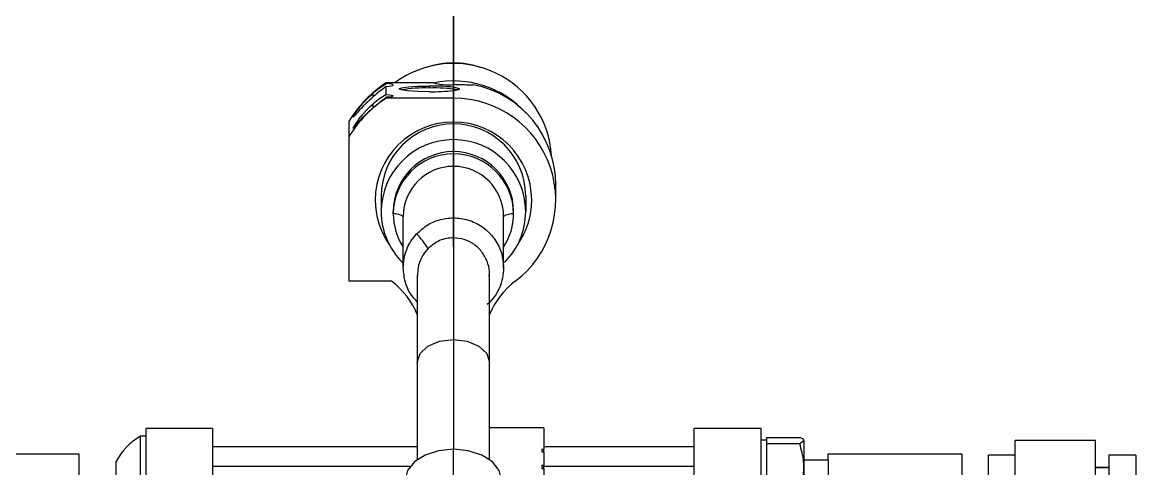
# Model space of a CAD drawing. Header units: millimetres. Extents: x -117 to 822, y -67 to 297.
# Drawn here: x 102.52 to 123.33, y 262.26 to 270.6 of the extents above; entities that cross this region are included whole.
import ezdxf

# ---------------------------------------------------------------- set-up
doc = ezdxf.new("R2010")
doc.units = ezdxf.units.MM
doc.linetypes.add('PHANTOM', pattern=[12.7, 6.35, -1.27, 1.27, -1.27, 1.27, -1.27])

msp = doc.modelspace()

# ---------------------------------------------------------------- linework, layer by layer
at = {"color": 7, "linetype": 'PHANTOM', "lineweight": 35}
msp.add_line((110.5774, 266.4145), (110.5774, 279.1145), dxfattribs=at)
at = {"color": 7, "linetype": 'Continuous', "lineweight": 25}
for p, q in [((109.3224, 269.4559), (109.3224, 269.4714)), ((110.2024, 269.4714), (109.3224, 269.4714)), ((109.3224, 269.2529), (109.3224, 269.4029)), ((110.1274, 269.372), (110.1274, 269.4094)), ((110.5774, 269.3884), (110.5774, 269.4364)), ((110.5774, 269.1844), (110.5774, 269.3254)), ((109.3224, 269.1844), (109.3224, 269.1999)), ((110.5774, 269.1844), (109.3224, 269.1844)), ((108.6274, 268.4709), (108.6274, 268.7579)), ((108.6274, 265.7632), (108.6274, 268.4709)), ((112.4899, 267.2803), (112.4899, 267.5672)), ((109.2274, 267.3572), (109.2274, 267.0633)), ((111.9274, 267.3572), (111.9274, 267.0633)), ((109.4524, 267.0213), (109.4524, 267.0633)), ((109.6399, 266.0135), (109.6399, 266.975)), ((111.5149, 266.0135), (111.5149, 266.975)), ((111.7024, 267.0213), (111.7024, 267.0633)), ((110.5774, 266.5737), (110.5774, 264.675)), ((109.4214, 265.7632), (108.6274, 265.7632)), ((109.9024, 265.8772), (109.9024, 264.2443)), ((111.2524, 264.2443), (111.2524, 265.8761)), ((109.9024, 264.2443), (109.9024, 262.4296)), ((111.2524, 262.4296), (111.2524, 264.2443)), ((106.0774, 263.0101), (104.8274, 263.0101)), ((104.8274, 263.0101), (104.8274, 252.0107)), ((106.0774, 263.0101), (106.0774, 252.0107)), ((112.2649, 263.0246), (111.2524, 263.0246)), ((112.2649, 263.0246), (112.2649, 262.6267)), ((116.3274, 263.0101), (115.0774, 263.0101)), ((115.0774, 252.0107), (115.0774, 263.0101)), ((116.3274, 252.0107), (116.3274, 263.0101)), ((104.8274, 262.8668), (104.7324, 262.8668)), ((104.7324, 261.7601), (104.7324, 262.8668)), ((116.4274, 262.8443), (116.4274, 262.786)), ((116.4274, 262.8443), (117.0492, 262.8443)), ((109.9024, 262.6667), (106.0774, 262.6667)), ((110.5774, 261.8444), (110.5774, 262.624)), ((112.2274, 262.6267), (112.2649, 262.6267)), ((112.2274, 262.6267), (112.2274, 262.5744)), ((115.0774, 262.6667), (112.2649, 262.6667)), ((112.2649, 262.5744), (112.2649, 262.6267)), ((116.4274, 262.7918), (116.3274, 262.7918)), ((116.4274, 262.786), (116.4274, 262.7277)), ((116.4274, 262.7277), (116.4274, 262.264)), ((116.4274, 262.7277), (117.0492, 262.7277)), ((117.0492, 262.7277), (117.1274, 262.786)), ((117.1274, 262.786), (117.1274, 262.264)), ((122.5774, 262.7876), (121.0774, 262.7876)), ((121.0774, 252.2332), (121.0774, 262.7876)), ((122.5774, 252.2332), (122.5774, 262.7876)), ((101.0774, 262.54), (103.5774, 262.54)), ((103.5774, 262.54), (103.5774, 261.6853)), ((104.2774, 261.6347), (104.2774, 262.3918)), ((112.2274, 262.5744), (112.2649, 262.5744)), ((112.2649, 262.5744), (112.2649, 262.3257)), ((117.5774, 262.4168), (117.1274, 262.4168)), ((117.5774, 262.54), (120.0774, 262.54)), ((117.5774, 262.4168), (117.5774, 262.54)), ((117.5774, 262.4168), (117.5774, 261.9242)), ((120.0774, 262.54), (120.0774, 261.6853)), ((121.0774, 262.5101), (120.5774, 262.5101)), ((120.5774, 252.5101), (120.5774, 262.5101)), ((123.3274, 262.5101), (122.8274, 262.5101)), ((122.8274, 262.5101), (122.8274, 257.5844)), ((123.3274, 262.5101), (123.3274, 257.5844)), ((109.7684, 262.3014), (106.0774, 262.3014)), ((112.2274, 262.3257), (112.2649, 262.3257)), ((112.2274, 262.3257), (112.2274, 262.2613)), ((112.2274, 262.2613), (112.2649, 262.2613)), ((112.2649, 262.2613), (112.2649, 262.3257)), ((115.0774, 262.3014), (112.2649, 262.3014)), ((112.2649, 262.2613), (112.2649, 261.9702)), ((116.4274, 262.264), (116.4274, 261.8002)), ((117.1274, 262.264), (117.1274, 261.3948)), ((122.8274, 262.2846), (122.5774, 262.2846))]:
    msp.add_line(p, q, dxfattribs=at)
at = {"color": 8, "linetype": 'Continuous', "lineweight": 25}
for p, q in [((109.0774, 269.2097), (109.0774, 269.2797)), ((109.0774, 269.0068), (109.0774, 269.0767)), ((110.5774, 264.675), (110.5774, 262.624)), ((122.5774, 262.2846), (122.8274, 262.2846)), ((122.5774, 262.2824), (122.8274, 262.2824))]:
    msp.add_line(p, q, dxfattribs=at)
at = {"color": 7, "linetype": 'Continuous', "lineweight": 25, "flags": 128}
for points in [[(109.3224, 269.4029), (109.3772, 269.4083), (109.4183, 269.4148), (109.4437, 269.4219), (109.4524, 269.4294), (109.4437, 269.4368), (109.4183, 269.4439), (109.3772, 269.4504), (109.3224, 269.4559)], [(109.3224, 269.2529), (109.3772, 269.2474), (109.4183, 269.241), (109.4437, 269.2339), (109.4524, 269.2264), (109.4437, 269.2189), (109.4183, 269.2118), (109.3772, 269.2054), (109.3224, 269.1999)], [(110.1274, 269.3044), (109.9121, 269.3084), (109.7296, 269.3198), (109.6077, 269.3368), (109.5649, 269.3569), (109.6077, 269.377), (109.7296, 269.394), (109.9121, 269.4054), (110.1274, 269.4094)], [(110.5774, 262.624), (110.2992, 262.5959), (110.0483, 262.5143), (109.8492, 262.3873), (109.7214, 262.2272), (109.6774, 262.0498)], [(111.4774, 262.0498), (111.4333, 262.2272), (111.3055, 262.3873), (111.1064, 262.5143), (110.8555, 262.5959), (110.5774, 262.624)]]:
    msp.add_lwpolyline(points, dxfattribs=at)
at = {"color": 8, "linetype": 'Continuous', "lineweight": 25, "flags": 128}
for points in [[(109.9024, 264.2443), (109.9537, 264.4091), (110.1001, 264.5488), (110.319, 264.6422), (110.5774, 264.675)], [(110.5774, 264.675), (110.8357, 264.6422), (111.0547, 264.5488), (111.201, 264.4091), (111.2524, 264.2443)]]:
    msp.add_lwpolyline(points, dxfattribs=at)
at = {"color": 7, "linetype": 'Continuous', "lineweight": 25}
for centre, radius, start, end in [((110.5772, 267.9939), 1.838, 3.47919, 126.50258), ((110.5774, 268.2219), 1.6192, 71.72578, 108.27422), ((110.5774, 268.2605), 1.5816, 75.81417, 104.18583), ((110.5702, 267.5606), 2.2821, 123.14627, 148.35647), ((110.4844, 270.4673), 1.0351, 254.18668, 275.15113), ((110.5776, 267.663), 1.8422, 42.45215, 101.66738), ((110.5777, 267.6634), 1.8419, 42.44657, 101.67296), ((110.0242, 266.8722), 2.502, 87.63774, 99.72414), ((110.1654, 265.3919), 4.0177, 84.11478, 90.54256), ((110.2321, 266.915), 2.4593, 80.07084, 92.4417), ((110.1654, 273.3219), 4.0177, 269.45744, 275.88522), ((110.5835, 267.5641), 1.9063, 0.09388, 78.84418), ((110.5702, 267.2737), 2.2821, 123.14627, 148.35647), ((110.5857, 267.2814), 1.9031, 307.08726, 90.2498), ((110.5774, 267.2751), 1.4625, 0.20162, 179.79838), ((110.5774, 267.3525), 1.35, 0.20162, 179.79838), ((110.5774, 267.0585), 1.35, 0.20162, 179.79838), ((110.5774, 267.0595), 1.125, 0.19093, 179.80907), ((110.5774, 267.0176), 1.125, 0.19093, 179.80907), ((110.5774, 266.972), 0.9375, 0.18169, 179.81831), ((110.5669, 267.2806), 1.4521, 180.01462, 214.94281), ((110.5878, 267.2806), 1.4521, 325.05719, 359.98538), ((110.5691, 267.064), 1.3418, 180.0318, 225.21121), ((109.4731, 266.7024), 0.3196, 58.54386, 93.71961), ((110.5694, 267.0216), 1.117, 180.01559, 213.68046), ((111.6816, 266.7024), 0.3196, 86.28039, 121.45614), ((110.5853, 267.0216), 1.117, 326.31954, 359.98441), ((110.5856, 267.064), 1.3418, 314.78879, 359.9682), ((108.9491, 265.7125), 1.3264, 29.77667, 44.84152), ((108.5214, 264.5707), 1.4941, 22.43361, 52.95498), ((112.6335, 264.5706), 1.4943, 127.04745, 157.56396), ((105.2487, 261.9168), 1.0812, 118.52379, 153.94017)]:
    msp.add_arc(centre, radius, start, end, dxfattribs=at)
for points, knots in [([(109.0774, 269.2797), (109.1195, 269.3144), (109.2037, 269.3837), (109.2828, 269.4318), (109.3224, 269.4559)], [0, 0, 0, 0, 0.500018, 1, 1, 1, 1]), ([(109.0774, 269.2097), (109.0321, 269.1691), (108.9416, 269.0879), (108.827, 268.9673), (108.7494, 268.8773), (108.7098, 268.832), (108.6989, 268.8248), (108.7097, 268.8488), (108.7494, 268.9138), (108.8272, 269.0215), (108.9418, 269.1554), (109.0322, 269.2382), (109.0774, 269.2797)], [0, 0, 0, 0, 0.1249607, 0.2497196, 0.3743162, 0.44042, 0.4999358, 0.5594094, 0.6255786, 0.7506243, 0.8752693, 1, 1, 1, 1]), ([(109.3224, 269.4029), (109.2828, 269.3737), (109.2037, 269.3155), (109.1194, 269.2449), (109.0774, 269.2097)], [0, 0, 0, 0, 0.5004147, 1, 1, 1, 1]), ([(109.3224, 269.2529), (109.2829, 269.2289), (109.2038, 269.1808), (109.1196, 269.1115), (109.0774, 269.0767)], [0, 0, 0, 0, 0.4991033, 1, 1, 1, 1]), ([(110.9524, 269.4344), (110.9467, 269.431), (110.9353, 269.4242), (110.8488, 269.4277), (110.7253, 269.4345), (110.6267, 269.4357), (110.5774, 269.4364)], [0, 0, 0, 0, 0.2499782, 0.4998117, 0.7494906, 1, 1, 1, 1]), ([(110.5774, 269.3884), (110.609, 269.383), (110.6724, 269.3722), (110.6985, 269.3528), (110.6726, 269.3382), (110.6092, 269.3297), (110.5774, 269.3254)], [0, 0, 0, 0, 0.2497323, 0.4994904, 0.7492806, 1, 1, 1, 1]), ([(109.0774, 269.0767), (109.032, 269.0353), (108.9704, 268.979), (108.9118, 268.9151), (108.8931, 268.8938), (108.8685, 268.8656), (108.8121, 268.7981), (108.75, 268.7116), (108.7151, 268.6548), (108.7042, 268.6339), (108.7014, 268.6255), (108.7042, 268.6253), (108.7152, 268.6352), (108.75, 268.675), (108.8116, 268.7467), (108.8668, 268.8055), (108.8915, 268.8313), (108.9109, 268.8513), (108.9706, 268.9111), (109.032, 268.9661), (109.0774, 269.0068)], [0, 0, 0, 0, 0.1248459, 0.1694138, 0.1817052, 0.185351, 0.2495496, 0.3745109, 0.437139, 0.4692417, 0.5000491, 0.5308129, 0.5628883, 0.6256143, 0.7501635, 0.812669, 0.8148201, 0.8309973, 0.8752437, 1, 1, 1, 1]), ([(109.0774, 269.0068), (109.1195, 269.042), (109.2037, 269.1125), (109.2828, 269.1708), (109.3224, 269.1999)], [0, 0, 0, 0, 0.4997192, 1, 1, 1, 1]), ([(110.5774, 266.5737), (110.5335, 266.5711), (110.4455, 266.5657), (110.2739, 266.5132), (110.1699, 266.4281), (110.1004, 266.3712)], [0, 0, 0, 0, 0.2485578, 0.4982087, 1, 1, 1, 1]), ([(109.9024, 265.3791), (109.8637, 265.419), (109.7622, 265.5236), (109.664, 265.745), (109.6479, 265.924), (109.6399, 266.0135)], [0, 0, 0, 0, 0.2357735, 0.6178867, 1, 1, 1, 1]), ([(117.1274, 262.786), (117.1273, 262.7874), (117.1262, 262.807), (117.0863, 262.8263), (117.0492, 262.8443)], [0, 0, 0, 0, 0.0701742, 1, 1, 1, 1]), ([(117.1274, 262.264), (117.1262, 262.3061), (117.1219, 262.4631), (117.0799, 262.6159), (117.0492, 262.7277)], [0, 0, 0, 0, 0.2686336, 1, 1, 1, 1]), ([(117.0492, 261.8002), (117.061, 261.8392), (117.1068, 261.9903), (117.1186, 262.1474), (117.1274, 262.264)], [0, 0, 0, 0, 0.2575513, 1, 1, 1, 1])]:
    msp.add_open_spline(points, degree=3, knots=knots, dxfattribs=at)
for points in [[(109.8896, 266.6478), (109.9591, 266.7106), (110.0982, 266.8363), (110.3658, 266.9364), (110.6478, 266.9585), (110.9246, 266.8956), (111.1707, 266.7544), (111.3625, 266.5474), (111.4904, 266.2929), (111.5067, 266.1066), (111.5149, 266.0135)], [(109.6399, 266.0135), (109.643, 266.0716), (109.6493, 266.1879), (109.7001, 266.3559), (109.7775, 266.5135), (109.8522, 266.6031), (109.8896, 266.6478)], [(111.5149, 266.0135), (111.511, 265.949), (111.5033, 265.8199), (111.4408, 265.6351), (111.3461, 265.4644), (111.2557, 265.3715), (111.2105, 265.3251)]]:
    msp.add_open_spline(points, degree=3, dxfattribs=at)
at = {"color": 8, "linetype": 'Continuous', "lineweight": 25}
for points, knots in [([(111.2452, 265.8567), (111.2477, 265.8837), (111.2565, 265.9782), (111.2116, 266.1401), (111.1134, 266.3196), (110.9637, 266.4608), (110.7806, 266.5555), (110.6449, 266.5677), (110.5774, 266.5737)], [0, 0, 0, 0, 0.073941, 0.2593324, 0.4478493, 0.6298933, 0.8155379, 1, 1, 1, 1]), ([(110.1004, 266.3712), (110.0586, 266.3199), (109.9728, 266.2145), (109.9083, 266.0363), (109.9083, 265.9182), (109.9083, 265.8699)], [0, 0, 0, 0, 0.3590322, 0.7381803, 1, 1, 1, 1])]:
    msp.add_open_spline(points, degree=3, knots=knots, dxfattribs=at)

doc.saveas('drawing.dxf')
